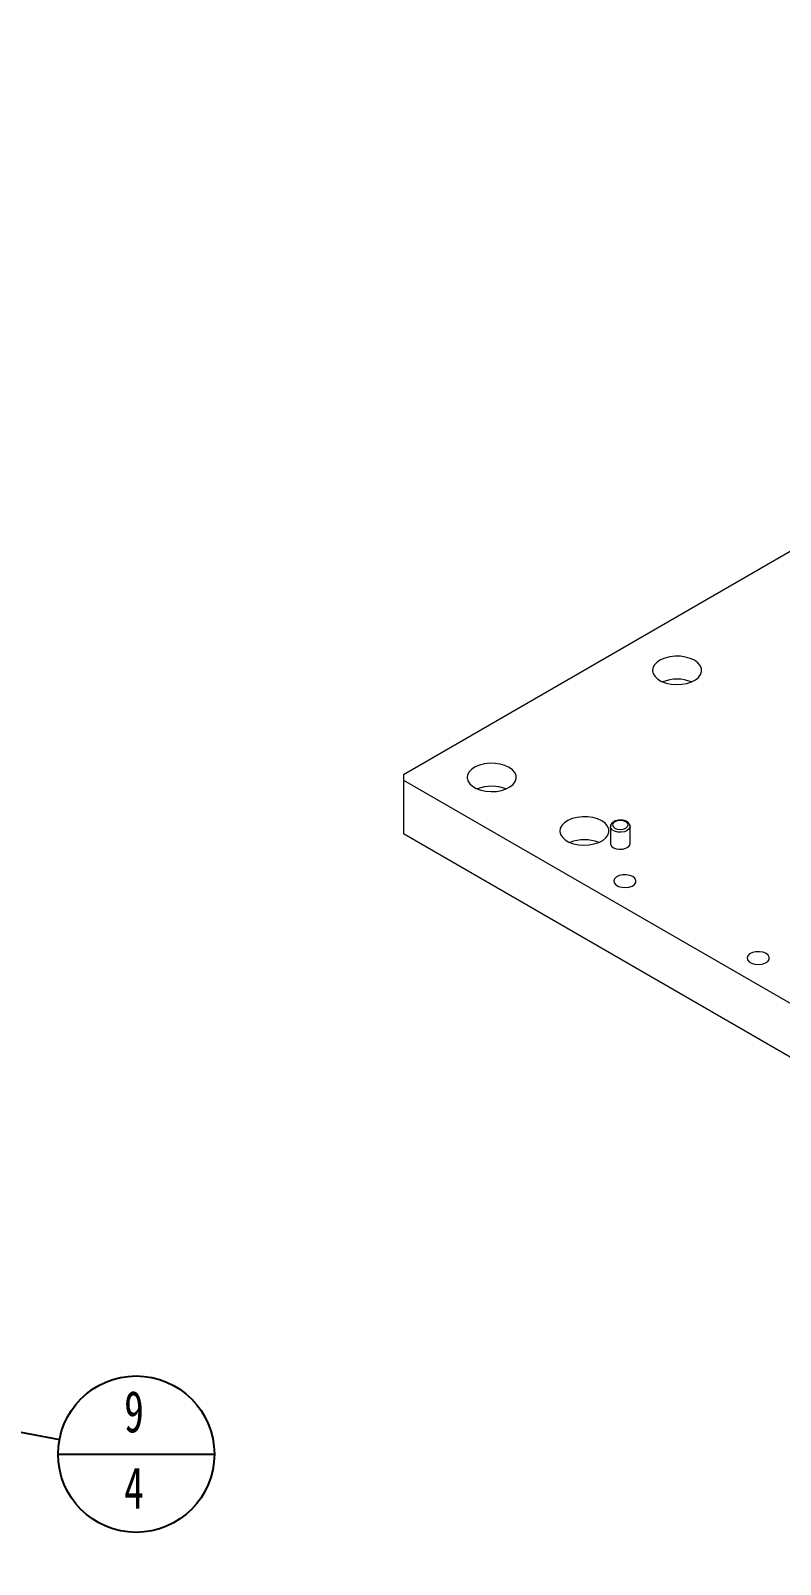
# Model space of a CAD drawing. Header units: millimetres. Extents: x 29 to 2500, y -68 to 1852.
# Drawn here: x 1500.1 to 1728.9, y 721.4 to 1189.2 of the extents above; entities that cross this region are included whole.
import ezdxf

# ---------------------------------------------------------------- set-up
doc = ezdxf.new("R2010")
doc.units = ezdxf.units.MM
doc.header["$LTSCALE"] = 6
doc.layers.add('12', color=4, linetype='Continuous')
doc.styles.add('SLDTEXTSTYLE2', font='TXT', dxfattribs={"width": 0.7})
doc.dimstyles.new('SLDDIMSTYLE4', dxfattribs={"dimtxt": 0.18, "dimasz": 4.5, "dimexe": 0, "dimexo": 0.0625, "dimgap": 0, "dimtad": 0, "dimtih": 1, "dimtoh": 1, "dimdec": 0, "dimrnd": 1e-09, "dimzin": 0, "dimdsep": 46, "dimtxsty": 'Standard', "dimsah": 1, "dimcen": 0.09, "dimadec": 0, "dimazin": 0, "dimtfac": 4.5, "dimtdec": 0, "dimtofl": 0, "dimtmove": 0, "dimatfit": 3, "dimfxl": 0, "dimfrac": 2, "dimtolj": 1, "dimtzin": 0, "dimarcsym": 0})

# ---------------------------------------------------------------- blocks, each defined once
blk = doc.blocks.new('SW_NOTE_0')
at = {"layer": '12', "color": 0}
blk.add_line((-0.42, -4.44), (47.29, -4.44), dxfattribs=at)
blk.add_circle((23.43, -4.44), 23.85, dxfattribs=at)
at = {"layer": '12', "color": 0, "char_height": 12.7, "attachment_point": 2, "style": 'SLDTEXTSTYLE2'}
for s, insert in [('9', (22.75, 14.9)), ('4', (22.75, -8.38))]:
    blk.add_mtext(s, dxfattribs=dict(at, insert=insert))

msp = doc.modelspace()

# ---------------------------------------------------------------- linework, layer by layer
at = {"color": 7, "linetype": 'Continuous', "lineweight": 18}
for p, q in [((2007.132, 1189.167), (1613.98, 962.205)), ((1613.98, 962.205), (1613.98, 960.573)), ((1613.98, 960.573), (2000.061, 737.693)), ((1613.98, 960.573), (1613.98, 944.242)), ((1677.095, 946.409), (1677.095, 941.183)), ((1683.095, 941.183), (1683.095, 946.409)), ((1613.98, 944.242), (2000.061, 721.362))]:
    msp.add_line(p, q, dxfattribs=at)
at = {"color": 7, "linetype": 'Continuous', "lineweight": 18, "flags": 128}
for points in [[(1702.722, 997.107), (1701.458, 997.693), (1700.005, 998.109), (1698.431, 998.335), (1696.81, 998.361), (1695.217, 998.184), (1693.728, 997.814), (1692.41, 997.268), (1691.327, 996.571), (1690.529, 995.756), (1690.053, 994.861), (1689.922, 993.928), (1690.141, 993), (1690.7, 992.122), (1691.573, 991.333), (1692.72, 990.671), (1694.087, 990.166), (1695.609, 989.844), (1697.216, 989.717), (1698.832, 989.793), (1700.383, 990.068), (1701.794, 990.529), (1703.002, 991.154), (1703.948, 991.914), (1704.589, 992.774), (1704.894, 993.694), (1704.85, 994.63), (1704.459, 995.538), (1703.738, 996.377), (1702.722, 997.107)], [(1646.154, 964.45), (1644.89, 965.037), (1643.437, 965.453), (1641.863, 965.679), (1640.242, 965.704), (1638.649, 965.528), (1637.159, 965.158), (1635.842, 964.612), (1634.759, 963.915), (1633.961, 963.1), (1633.485, 962.205), (1633.353, 961.272), (1633.572, 960.344), (1634.131, 959.465), (1635.005, 958.676), (1636.152, 958.014), (1637.518, 957.51), (1639.04, 957.187), (1640.647, 957.061), (1642.264, 957.137), (1643.814, 957.412), (1645.226, 957.872), (1646.433, 958.498), (1647.379, 959.258), (1648.02, 960.118), (1648.326, 961.038), (1648.282, 961.973), (1647.89, 962.882), (1647.17, 963.721), (1646.154, 964.45)], [(1674.438, 948.122), (1673.174, 948.709), (1671.721, 949.125), (1670.147, 949.351), (1668.526, 949.376), (1666.933, 949.2), (1665.443, 948.83), (1664.126, 948.284), (1663.043, 947.587), (1662.245, 946.772), (1661.769, 945.877), (1661.637, 944.944), (1661.856, 944.016), (1662.416, 943.137), (1663.289, 942.348), (1664.436, 941.686), (1665.802, 941.182), (1667.325, 940.859), (1668.932, 940.733), (1670.548, 940.809), (1672.098, 941.083), (1673.51, 941.544), (1674.717, 942.169), (1675.663, 942.93), (1676.304, 943.79), (1676.61, 944.709), (1676.566, 945.645), (1676.175, 946.554), (1675.454, 947.393), (1674.438, 948.122)], [(1683.095, 946.387), (1683.083, 946.258), (1682.814, 945.677), (1682.216, 945.184), (1681.363, 944.839), (1680.356, 944.683), (1679.318, 944.736), (1678.374, 944.99), (1677.637, 945.415), (1677.197, 945.96), (1677.095, 946.393)], [(1678.398, 947.878), (1677.877, 947.429), (1677.695, 946.899), (1677.877, 946.368), (1678.398, 945.919), (1679.176, 945.619), (1680.095, 945.513), (1681.013, 945.619), (1681.792, 945.919), (1682.312, 946.368), (1682.495, 946.899), (1682.312, 947.429), (1681.792, 947.878), (1681.013, 948.179), (1680.095, 948.284), (1679.176, 948.179), (1678.398, 947.878)], [(1677.095, 941.183), (1677.106, 941.032), (1677.376, 940.451), (1677.973, 939.958), (1678.827, 939.613), (1679.833, 939.458), (1680.871, 939.51), (1681.816, 939.764), (1682.552, 940.189), (1682.993, 940.735), (1683.095, 941.183)], [(1683.913, 931.141), (1683.002, 931.516), (1681.93, 931.701), (1680.811, 931.674), (1679.769, 931.439), (1678.915, 931.022), (1678.342, 930.467), (1678.112, 929.834), (1678.25, 929.193), (1678.742, 928.613), (1679.533, 928.156), (1680.539, 927.872), (1681.649, 927.792), (1682.745, 927.925), (1683.706, 928.255), (1684.43, 928.748), (1684.837, 929.35), (1684.883, 929.996), (1684.564, 930.615), (1683.913, 931.141)], [(1724.572, 907.669), (1723.661, 908.045), (1722.588, 908.229), (1721.47, 908.202), (1720.427, 907.968), (1719.573, 907.55), (1719, 906.995), (1718.771, 906.362), (1718.909, 905.721), (1719.401, 905.141), (1720.192, 904.684), (1721.197, 904.4), (1722.308, 904.32), (1723.404, 904.453), (1724.365, 904.784), (1725.088, 905.277), (1725.495, 905.879), (1725.542, 906.524), (1725.222, 907.143), (1724.572, 907.669)]]:
    msp.add_lwpolyline(points, dxfattribs=at)
at = {"color": 7, "linetype": 'Continuous', "lineweight": 18}
for centre in [(1697.419, 979.46), (1640.85, 946.804), (1669.135, 930.475)]:
    msp.add_arc(centre, 11.912, 68.38296, 111.61704, dxfattribs=at)
for points, knots in [([(1678.098, 947.908), (1677.968, 947.824), (1677.626, 947.605), (1677.261, 947.14), (1677.057, 946.667), (1677.109, 946.424), (1677.116, 946.389)], [0, 0, 0, 0, 0.2268615, 0.5960658, 0.9419687, 1, 1, 1, 1]), ([(1683.083, 946.379), (1683.087, 946.396), (1683.141, 946.632), (1682.955, 947.096), (1682.54, 947.637), (1681.88, 948.059), (1681.029, 948.335), (1680.053, 948.428), (1679.093, 948.319), (1678.453, 948.103), (1678.156, 947.94), (1678.098, 947.908)], [0, 0, 0, 0, 0.0102886, 0.1381586, 0.2622437, 0.3952326, 0.5381867, 0.6827243, 0.8276146, 0.966469, 1, 1, 1, 1])]:
    msp.add_open_spline(points, degree=3, knots=knots, dxfattribs=at)

# ---------------------------------------------------------------- block references
at = {"layer": '12'}
msp.add_blockref('SW_NOTE_0', (1508.928, 759.405), dxfattribs=at)

# ---------------------------------------------------------------- leaders
msp.add_leader([(1339.268, 791.585), (1508.928, 759.405)], dimstyle='SLDDIMSTYLE4', dxfattribs=at)

doc.saveas('drawing.dxf')
